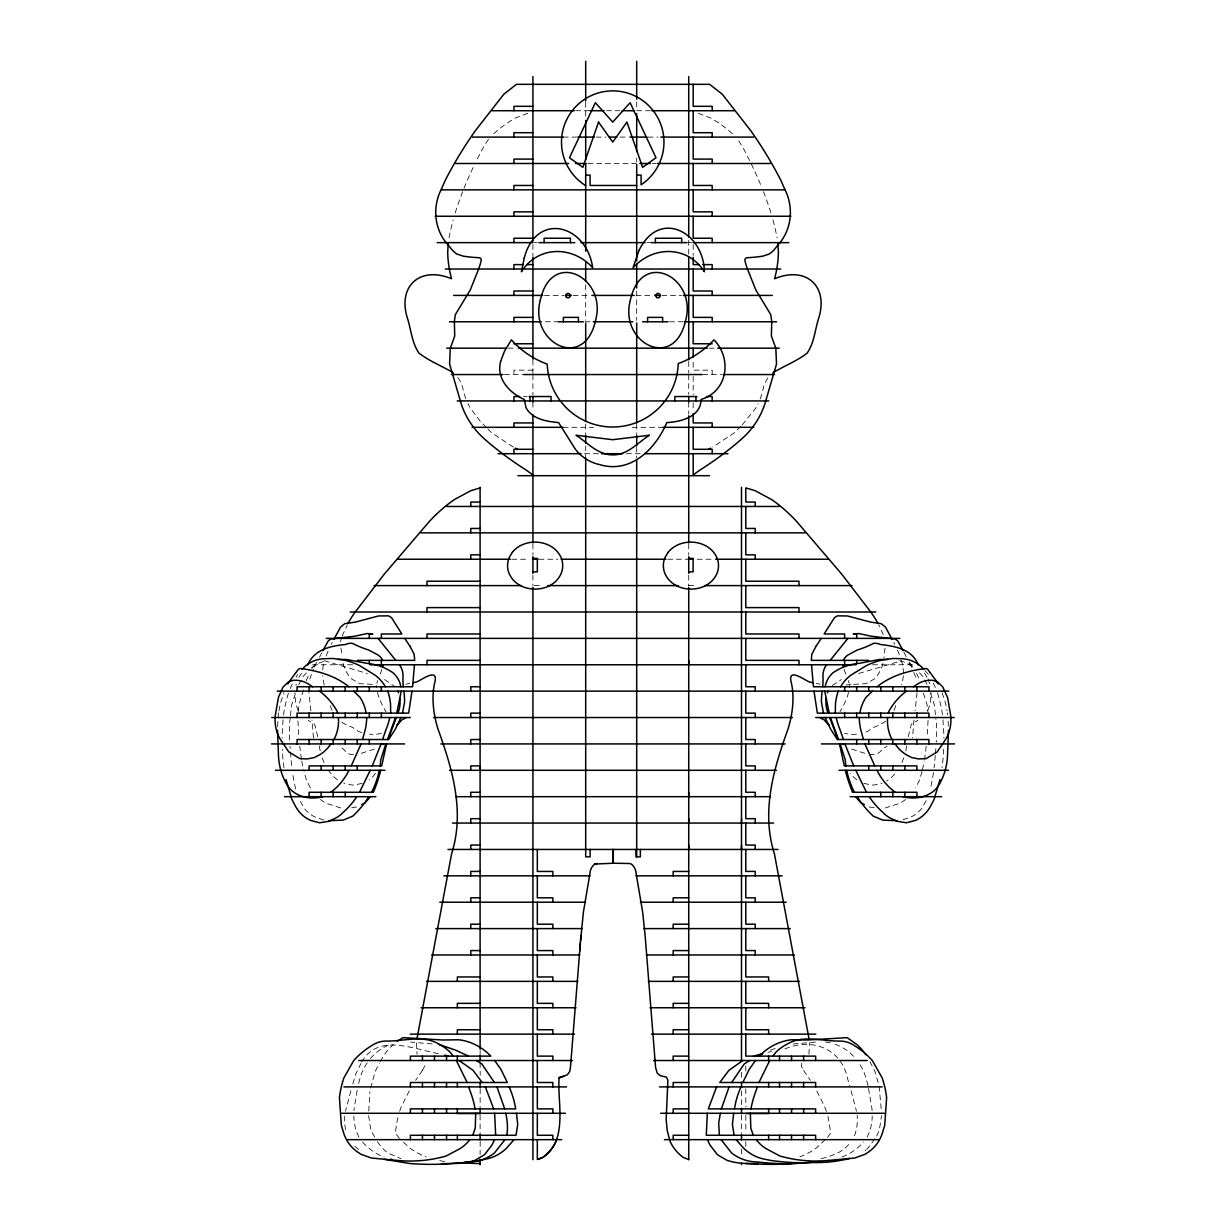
<?xml version="1.0" encoding="UTF-8"?>
<svg xmlns="http://www.w3.org/2000/svg" width="1226" height="1226" viewBox="0 0 1226 1226"><rect width="100%" height="100%" fill="white"/><g stroke="black" fill="none" stroke-linecap="round" stroke-linejoin="round"><path stroke-width="0.75" stroke-dasharray="5 3.75" d="M368.628 1115.629L370.773 1129.882L376.428 1140.272M368.75 1110.986L369.884 1091.661M277.658 726.62L277.888 721.103A76.303 67.89 90 0 1 277.995 719.049M928.067 720.459L927.224 734.619M917.048 692.767L915.102 710.819M283.053 719.815L282.133 734.328A182.368 162.261 90 0 0 282.072 738.052M935.269 755.415L934.825 760.61A182.03 161.955 90 0 1 934.074 767.783M935.407 753.683L935.852 748.473A156.1 138.875 90 0 0 936.036 746.358M322.744 669.779L323.082 666.116A97.544 86.785 -90 0 1 324.216 661.994M416.457 1042.805L417.055 1054.268M290.24 717.547L289.642 722.972A156.054 138.844 90 0 0 289.673 742.113M290.455 715.739L291.681 704.889L295.558 692.935M926.212 746.266L924.603 759.308M913.968 720.06L912.527 737.914M298.102 711.77L298.914 704.889L303.558 689.594M885.08 648.033L884.222 653.642A37.929 37.929 0 0 1 883.961 658.163M906.704 745.898L906.075 749.592A67.139 59.737 90 0 1 905.692 751.262M908.267 736.673L911.332 724.168A86.785 77.207 -90 0 0 917.952 720.306M357.149 1090.358L354.13 1108.565A59.691 53.101 90 0 0 353.962 1110.695M922.442 769.821L924.235 761.055M370.65 1088.044L375.156 1071.555L379.355 1063.08M848.469 692.429L847.886 694.989A75.583 67.246 -90 0 1 839.963 711.739M808.945 1054.268L809.543 1042.805M350.912 1090.757L345.993 1109.223A39.293 34.956 90 0 0 345.533 1111.231M921.967 771.522L919.561 780.073L915.638 787.843M340.476 641.811L341.702 637.535M352.873 1083.876L355.448 1074.712L360.904 1063.555M801.589 1063.371L801.513 1066.559L803.643 1070.344M309.718 679.081L313.335 669.151M927.73 710.605L930.12 704.153L930.902 697.058A27.217 24.213 -90 0 0 931.116 692.767M854.43 1135.751L855.212 1133.636A39.293 34.956 -90 0 0 857.081 1115.308M926.12 800.67L921.737 808.409A32.152 28.612 90 0 1 909.324 817.665L900.313 820.562M306.194 680.752L309.366 673.335M876.682 1136.073L879.364 1129.882L881.525 1115.629M342.115 636.095L345.119 629.597A89.207 89.207 0 0 1 347.356 624.816M319.496 657.243L322.04 652.324M298.7 684.782L301.289 679.894M316.737 662.377L313.948 667.48M296.033 677.273L297.627 674.392M867.165 1137.146L870.429 1129.575L871.885 1121.422A59.752 53.162 -90 0 0 872.207 1116.074M380.213 1061.639L383.631 1055.831A54.787 48.749 90 0 1 393.331 1044.521M422.342 1070.375L421.269 1072.214A155.135 155.135 0 0 0 415.629 1080.305M422.357 1070.344L424.487 1066.559L424.411 1063.371M312.124 668.017L316.875 662.301M298.807 677.503L301.627 673.12M874.705 1138.877L870.751 1144.486A40.412 35.952 90 0 1 866.675 1149.222M361.67 1061.977C379.125 1032.016 414.986 1050.084 441.145 1054.145M303.006 676.645L306.485 672.752M827.581 1137.345L830.738 1133.008L828.899 1121.483A60.672 60.672 0 0 0 827.887 1116.426M740.872 426.296L734.497 432.732L712.812 447.061M742.144 425.008L755.768 408.089A66.51 66.51 0 0 0 758.112 403.645M825.175 1139.705L815.918 1148.379A74.648 74.648 0 0 1 799.858 1156.854M832.301 685.533L841.404 679.541M905.616 799.505L900.068 803.245L885.295 807.934M311.358 667.971L319.787 662.684L326.254 660.722M527.747 113.298L515.977 117.757A110.738 110.738 0 0 0 493.342 134.14M770.449 1050.146L777.223 1047.847M361.272 753.316L372.52 749.653A46.511 41.393 -90 0 0 377.286 747.707M858.721 673.503L901.769 660.707M362.191 783.337L358.36 784.15A18.666 16.612 -90 0 1 348.659 784.318A32.228 28.673 -90 0 1 343.786 783.077M768.104 1052.276L771.721 1051.525M784.824 1048.996C811.275 1037.518 840.913 1047.939 847.319 1077.669C848.131 1080.504 848.898 1083.355 849.756 1086.175M351.693 807.719L356.843 806.969M815.489 1042.1L790.448 1044.2M846.047 684.966L851.105 684.522M853.679 684.384L866.307 683.648L874.95 678.576A37.929 37.929 0 0 0 883.164 662.622M869.341 754.71L875.762 754.526A18.252 16.244 -90 0 0 882.076 749.653A15.402 13.701 -90 0 1 886.965 746.481M575.622 110.723L590.089 110.723M606.487 110.723L619.62 110.723M650.485 110.723L636.784 110.723L636.692 101.007M563.27 137.097L576.802 137.097M596.204 137.097L606.027 137.097M620.08 137.097L628.8 137.097M648.14 137.097L658.025 137.097M587.928 163.487L635.957 163.487M652.339 163.487L656.063 163.487M534.337 242.641L537.279 242.641M646.945 242.641L650.592 242.641M688.721 242.641L691.663 242.641M544.467 295.405L564.236 295.405M573.155 295.405L590.043 295.405M635.957 295.405L652.845 295.405M661.764 295.405L681.533 295.405M545.309 321.779L557.386 321.779M585.047 321.779L589.982 321.779M669.457 321.779L684.706 321.779M508.131 348.169L516.989 348.169M709.011 348.169L716.199 348.169M532.927 370.16L513.924 370.16L513.924 374.543M504.407 374.543L523.425 374.543M702.682 374.543L721.593 374.543M523.425 396.534L527.226 396.534M563.056 427.322L593.859 427.322M632.141 427.322L662.929 427.322M584.603 453.697L599.606 453.697M626.394 453.697L641.397 453.697M511.794 559.24L528.804 559.24M538.965 559.24L557.861 559.24M667.68 559.24L687.035 559.24M697.196 559.24L714.206 559.24M534.337 585.614L541.356 585.614M688.721 585.614L696.046 585.614M312.569 664.768L352.674 664.768M872.56 664.768L913.431 664.768M353.44 754.618L350.238 754.526A18.252 16.244 -90 0 1 343.924 749.653A15.402 13.701 -90 0 0 339.035 746.481M372.321 684.384L359.693 683.648L351.05 678.576A37.929 37.929 0 0 1 342.836 662.622M432.15 1043.939L410.572 1042.1M869.157 806.969L874.307 807.719M324.231 660.707L367.279 673.503M863.809 783.337L867.64 784.15A18.666 16.612 -90 0 0 877.341 784.318A32.228 28.673 -90 0 0 882.214 783.077M340.705 807.934L325.932 803.245L320.384 799.505M899.746 660.722L906.213 662.684L914.642 667.971M323.879 819.979L316.676 817.665A32.152 28.612 -90 0 1 304.263 808.409L299.88 800.67M864.728 753.316L853.48 749.653A46.511 41.377 90 0 1 848.714 747.707M698.36 113.298L710.13 117.757A110.738 110.738 0 0 1 732.765 134.14M384.596 679.541L395.155 686.759M513.296 447.061L491.611 432.732L487.779 428.87M909.125 662.301L913.876 668.017M403.477 1142.172L410.082 1148.379A74.648 74.648 0 0 0 426.142 1156.854M486.507 427.583L480.132 421.131L470.34 408.089A66.51 66.51 0 0 1 467.995 403.645M399.507 1138.464L395.262 1133.008L397.101 1121.483A60.672 60.672 0 0 1 398.113 1116.426M924.956 670.622L928.373 674.392M919.515 672.752L922.994 676.645M328.062 769.989L331.342 774.066A32.228 28.673 -90 0 0 339.204 780.901M377.424 1141.682L379.401 1144.486A40.412 35.968 -90 0 0 388.182 1153.13L400.534 1158.463A81.79 72.778 90 0 0 401.101 1158.616M924.373 673.12L927.193 677.503M803.658 1070.375L804.731 1072.214A155.135 155.135 0 0 1 810.371 1080.305M869.939 1061.639L874.981 1071.555L878.72 1084.428M358.881 1137.146L355.617 1129.575L354.161 1121.422A59.691 53.101 90 0 1 353.854 1116.074M912.052 667.496L909.263 662.377M924.71 679.894L927.3 684.782M903.96 652.324L906.504 657.243M310.362 787.843L306.439 780.073L304.033 771.522M883.272 634.746L880.881 629.597A89.207 89.207 0 0 0 878.644 624.816M916.634 673.335L919.807 680.752M298.27 710.605L295.88 704.153L295.098 697.058A27.233 24.229 -90 0 1 294.868 692.767M913.86 672.461L916.282 679.081M930.442 692.935L934.319 704.889L935.959 719.356M928.128 678.974L929.783 684.353A27.217 24.213 -90 0 1 930.074 685.38M923.439 693.18L927.086 704.889L927.898 711.77M851.059 1090.757L855.978 1109.223A39.293 34.956 -90 0 1 856.438 1111.231M377.531 692.429L378.114 694.989A75.583 67.246 -90 0 0 386.037 711.739M879.103 1086.236L881.402 1110.986M301.765 761.055L303.558 769.821M868.529 1088.443L871.931 1108.565A59.752 53.162 -90 0 1 872.1 1110.695M317.733 736.673L314.668 724.168A86.785 77.223 90 0 1 308.048 720.306M319.296 745.898L319.909 749.592A67.139 59.737 90 0 0 320.308 751.262M313.473 737.914L312.032 720.06M310.898 710.819L308.952 692.767M340.92 648.033L341.778 653.642A37.929 37.929 0 0 0 341.839 655.895M301.397 759.308L299.788 746.266M903.577 673.426L902.918 666.116A97.513 86.755 -90 0 0 901.784 661.994M290.439 751.936L291.175 760.61A180.774 160.836 -90 0 0 291.926 767.783M298.776 734.619L297.933 720.459M942.947 719.815L943.867 734.328A182.429 162.307 -90 0 1 943.928 738.052M948.112 721.103L948.342 726.62M745.806 1066.007L745.806 1071.509M745.806 1088.734L745.806 1107.047M745.806 1115.338L745.806 1131.644M745.806 1141.498L745.806 1147.015M741.5 1072.336L741.5 1080.811M741.5 1090.879L741.5 1107.262M741.5 1115.078L741.5 1133.376M741.5 1148.946L741.5 1155.704M712.183 374.543L712.183 370.16L693.18 370.16L693.18 360.996M693.18 244.464L693.18 255.452M693.18 376.382L693.18 394.711M693.18 402.772L693.18 410.097M688.721 240.357L688.721 254.793M688.721 361.547L688.721 373.087M688.721 374.804L688.721 394.297M688.721 402.189L688.721 414.081M688.721 543.869L688.721 555.117M688.721 575.193L688.721 585.89M636.692 158.123L636.692 162.016M636.692 291.006L636.692 320.323M636.692 424.058L636.692 436.517M636.692 447.199L636.692 457.957M585.691 102.325L585.691 116.516M585.691 284.738L585.691 320.323M585.691 424.058L585.691 436.517M585.691 445.82L585.691 457.007M532.927 244.464L532.927 256.035M532.927 359.831L532.927 374.543M532.927 374.804L532.927 394.711M532.927 402.189L532.927 410.327M532.927 543.838L532.927 555.117M532.927 575.193L532.927 585.89M480.194 1050.621L480.102 1054.314M480.102 1062.482L480.194 1075.171M480.194 1088.734L480.102 1107.262M480.102 1115.078L480.102 1135.276M480.194 1141.498L480.102 1154.524M821.343 1158.631A93.774 83.445 -90 0 0 838.446 1152.578A38.496 34.251 -90 0 0 850.246 1142.632M842.001 1157.053A69.928 62.22 -90 0 0 851.227 1152.501A70.326 62.572 -90 0 0 863.487 1142.08M867.947 1085.684A98.555 87.674 90 0 0 863.993 1072.229A53.913 47.967 -90 0 0 858.828 1062.819M825.313 1042.008A53.913 47.967 -90 0 1 830.186 1042.805M834.952 1044.169A53.913 47.967 -90 0 1 855.641 1058.62M865.924 1149.927A40.412 35.952 90 0 1 865.158 1150.616M760.12 399.017A66.51 66.51 0 0 0 763.032 389.393A26.635 26.635 0 0 1 768.212 377.669M770.893 212.849A237.43 237.43 0 0 0 766.127 198.888L764.855 195.21A386.144 386.144 0 0 0 763.476 191.67M772.947 219.929A237.43 237.43 0 0 1 777.1 237.89M749.607 160.56A386.144 386.144 0 0 0 746.144 153.817A104.624 104.624 0 0 0 737.638 139.32M751.277 163.947A386.144 386.144 0 0 1 760.626 184.651M826.447 1111.461A60.672 60.672 0 0 0 822.309 1101.99L820.071 1097.469A155.135 155.135 0 0 0 816.7 1090.895M820.071 684.185A162.935 162.935 0 0 1 816.301 683.464M903.777 757.821A67.139 59.737 90 0 1 901.953 762.572M894.658 774.066A32.228 28.673 -90 0 1 886.796 780.901M856.775 779.721A28.719 25.547 90 0 1 854.675 778.004A17.379 15.463 -90 0 1 850.583 773.238M848.315 680.583A17.716 15.769 -90 0 1 849.143 683.25M845.741 674.116A132.316 117.727 -90 0 1 844.193 669.473M893.754 642.455A97.513 86.755 -90 0 1 894.735 644.309M897.432 650.025A97.513 86.755 -90 0 1 899.777 655.925M903.347 675.771A72.748 64.733 -90 0 1 901.784 684.997M895.654 705.594A30.665 27.294 90 0 1 893.892 710.482M885.601 721.164A61.469 54.695 -90 0 1 877.801 725.792A29.056 25.853 -90 0 0 868.146 731.079A43.998 39.14 -90 0 1 864.361 732.581M856.484 734.236A43.998 39.14 -90 0 1 844.53 733.286M361.639 732.581A43.998 39.14 90 0 1 357.854 731.079A29.056 25.853 -90 0 0 348.199 725.792A61.484 54.695 -90 0 1 340.399 721.164M381.47 733.286A43.998 39.14 90 0 1 369.516 734.236M332.108 710.482A30.665 27.294 90 0 1 330.33 705.594M324.231 684.997A77.238 68.717 90 0 1 322.653 675.771M326.223 655.925A97.544 86.785 -90 0 1 328.568 650.025M331.265 644.309A97.544 86.785 -90 0 1 332.246 642.455M381.807 669.473A131.259 116.776 -90 0 1 380.259 674.116M376.857 683.25A17.716 15.754 90 0 1 377.685 680.583M375.417 773.238A17.455 15.524 -90 0 1 371.325 778.004A28.719 25.547 -90 0 1 369.225 779.721M324.047 762.572A67.139 59.737 90 0 1 322.223 757.821M295.926 685.38A27.233 24.229 -90 0 1 296.217 684.353M295.65 789.023A180.774 160.836 -90 0 1 292.554 772.549M290.148 748.473A156.054 138.844 90 0 1 289.964 746.358M283.512 715.019A92.824 82.586 90 0 1 286.47 700.383A61.085 54.358 -90 0 1 288.539 692.889M283.988 767.675A182.368 162.261 90 0 1 282.286 749.193M290.194 688.552A61.085 54.358 -90 0 1 292.845 683.02M278.149 716.995A76.303 67.89 90 0 1 278.624 712.904M278.93 710.865A76.303 67.89 90 0 1 282.44 696.996L282.578 696.644A69.667 61.99 90 0 1 283.926 692.721M409.699 683.464A162.966 162.966 0 0 1 405.929 684.185M409.3 1090.895A155.135 155.135 0 0 0 405.929 1097.469L403.691 1101.99A60.672 60.672 0 0 0 399.553 1111.461M444.701 1161.543A112.669 112.669 0 0 1 438.448 1160.363M488.469 139.32A104.593 104.593 0 0 0 479.964 153.817A386.175 386.175 0 0 0 476.5 160.56M462.631 191.67A386.175 386.175 0 0 0 461.252 195.21L459.98 198.888A237.476 237.476 0 0 0 454.172 216.389M464.041 188.16A386.175 386.175 0 0 1 473.19 167.364M449.007 237.89A237.476 237.476 0 0 1 453.176 219.929M457.896 377.669A26.635 26.635 0 0 1 463.076 389.393A66.51 66.51 0 0 0 465.987 399.017M367.218 1062.819A53.913 47.967 -90 0 0 362.053 1072.229A98.632 87.751 90 0 0 358.115 1085.684M370.421 1058.62A53.913 47.967 -90 0 1 391.094 1044.169M362.574 1142.08A70.326 62.572 90 0 0 374.819 1152.501A69.928 62.22 90 0 0 384.06 1157.053M345.671 1129.682A39.293 34.956 90 0 1 344.889 1115.308M358.651 1149.544A38.496 34.251 90 0 1 354.299 1145.651M942.074 692.721A69.667 61.99 -90 0 1 943.422 696.644L943.56 696.996A76.303 67.89 -90 0 1 947.07 710.865M947.376 712.904A76.303 67.89 -90 0 1 947.637 714.942M933.155 683.02A61.085 54.342 90 0 1 935.806 688.552M937.461 692.889A61.085 54.342 90 0 1 939.53 700.383A92.854 82.617 -90 0 1 942.487 715.019M943.713 749.193A182.429 162.307 -90 0 1 942.012 767.675M936.357 722.972A156.1 138.875 90 0 1 936.327 742.113M933.446 772.549A182.03 161.955 90 0 1 930.35 789.023"/><path stroke-width="1.5" d="M309.105 796.685L309.105 792.287L373.378 792.287A140.653 125.129 -90 0 0 380.719 770.296M309.105 743.921L309.105 739.523M309.105 717.532L309.105 713.134M321.135 796.685L321.151 792.287M321.135 770.296L321.151 765.898M321.135 743.921L321.151 739.523M321.135 717.532L321.151 713.134M345.226 770.296L345.226 765.898M345.226 743.921L345.226 739.523M345.226 717.532L345.226 713.134M410.404 1139.659L410.404 1135.276L516.023 1135.276L517.724 1124.487L516.437 1113.285M446.54 1139.659L446.54 1135.276M470.769 770.296L470.769 765.898L480.194 765.898M480.102 770.296L480.102 765.898M612.785 849.449L612.785 863.211L628.647 863.487A8.383 8.383 0 0 1 631.329 864.054A12.72 12.72 0 0 1 636.141 873.678L642.639 911.975L645.121 935.53L655.588 1067.463L657.259 1073.317L660.492 1075.738L666.454 1077.148L667.894 1080.259L666.162 1119.491L667.205 1130.387L669.902 1141.008A41.393 41.393 0 0 0 683.127 1157.359L688.721 1159.535M673.181 1060.521L673.181 1056.122L688.721 1056.122M673.181 1007.757L673.181 1003.358L688.721 1003.358M688.721 849.449L688.721 845.051M688.721 823.06L688.721 818.662M688.721 796.685L688.721 792.287M688.721 664.768L688.721 660.37M741.5 849.449L741.5 845.051M741.5 823.06L741.5 818.662M799 638.378L799 633.98L745.806 633.98L745.806 612.004M803.612 1060.521L803.612 1056.122M856.683 743.921L856.683 739.523M880.774 743.921L880.774 739.523M892.819 770.296L892.819 765.898M892.819 743.921L892.819 739.523M892.819 717.532L892.819 713.134M904.849 770.296L904.865 765.898M904.849 743.921L904.865 739.523M916.895 770.296L916.895 765.898L844.3 765.898L839.473 743.921M916.895 743.921L916.895 739.523M928.94 743.921L928.94 739.523L837.343 739.523L830.6 729.056L825.113 717.532M495.672 1135.276L494.63 1113.285M277.49 730.282L278.563 757.193A57.607 51.247 -90 0 0 288.156 786.709C295.956 797.161 310.929 799.996 322.944 796.685M414.465 664.768L412.58 686.759L297.06 686.759L297.06 691.142M448.241 243.3L447.689 252.173A109.421 109.421 0 0 0 451.536 278.746C419.629 265.414 396.994 286.746 407.66 318.913C411.216 330.438 411.951 343.081 419.062 353.226C427.859 360 438.142 364.428 447.842 369.716A26.635 26.635 0 0 1 453.359 373.072M613.276 849.449L613.276 863.211L594.733 864.054A12.72 12.72 0 0 0 589.921 873.678L583.423 911.975L580.572 940.664M580.128 945.966L570.458 1067.463L569.722 1071.478L567.347 1074.758L558.811 1078.19M580.143 945.813L580.45 942.38M580.342 943.208L580.94 935.53M580.312 944.097L579.76 950.947M401.254 691.142L396.764 713.134M380.137 765.898L380.796 759.645L385.822 743.921M733.7 1113.285L732.412 1124.487L734.129 1135.276M750.358 1113.285L750.802 1128.165L753.3 1135.276M411.997 691.158L408.656 713.134L297.06 713.134L297.06 717.532M390.696 713.134L390.527 703.801A50.297 44.749 90 0 0 387.753 691.142M416.901 1039.25L451.582 853.863C465.098 811.443 452.302 768.579 437.82 728.596C433.56 714.268 431.491 698.943 434.356 684.139C439.199 667.68 425.238 677.442 417.177 681.779A162.966 162.966 0 0 1 413.438 682.667M707.325 1113.285L706.283 1135.276L815.642 1135.276L815.642 1139.659M734.405 1108.886L735.861 1101.714A90.157 80.211 -90 0 1 740.948 1086.895M506.645 1135.276L507.303 1131.751A53.653 47.737 -90 0 0 506.077 1114.802L505.74 1113.285M379.263 770.296L378.16 775.292A82.035 72.978 -90 0 1 371.539 792.287M720.321 1113.285L718.681 1123.215L719.417 1135.276M888.375 713.134L888.804 711.402A66.633 59.292 -90 0 1 906.106 691.387L906.443 691.142M386.527 743.921L381.7 765.898L309.105 765.898L309.105 770.296M537.325 1139.659L537.325 1159.535L542.934 1157.359A36.581 36.581 0 0 0 556.144 1141.008C563.439 1120.641 557.815 1098.327 559.041 1077.807M939.99 779.521L934.028 799.551L930.457 806.371A33.976 30.221 -90 0 1 915.086 820.5L906.412 822.769L897.601 821.374L892.237 819.045A32.857 29.24 -90 0 1 882.352 811.888A83.245 74.066 90 0 1 869.188 796.685M362.544 739.523L364.229 733.424A50.864 45.255 -90 0 0 366.712 717.532M721.363 1108.886L729.072 1086.895M402.526 713.134L404.626 701.778A103.919 92.456 90 0 0 403.921 691.142M395.554 717.532L387.493 739.523M381.056 743.921L372.275 765.898M757.392 1086.895L755.293 1092.887A80.058 71.231 90 0 0 750.986 1108.886M382.543 739.523L385.884 729.914A66.296 58.986 90 0 0 389.791 717.532M388.06 739.523L396.335 717.532M361.072 743.921L351.249 765.898M758.925 1082.497L769.713 1060.521M441.483 188.927L445.421 179.977A409.637 409.637 0 0 1 475.443 130.6L503.763 94.279L516.452 84.333L709.655 84.333L722.344 94.279L750.664 130.6A409.637 409.637 0 0 1 780.686 179.977L784.625 188.927M441.452 189.003C431.797 207.608 434.372 230.963 449.206 246.165A29.531 29.531 0 0 0 456.792 254.012L463.428 256.173A142.676 142.676 0 0 0 479.259 257.721A2.406 2.406 0 0 1 481.144 260.755A71.583 71.583 0 0 1 478.6 269.138L470.278 289.964L455.352 314.638L454.356 321.473L454.723 336.001L450.724 347.05A11.632 11.632 0 0 0 450.218 349.073L449.605 364.015L461.267 404.044A80.165 80.165 0 0 0 484.439 438.939L490.523 444.226A360.398 360.398 0 0 0 526.123 470.064L532.927 474.937M370.237 770.296L359.509 792.287M400.887 717.532L395.4 729.056L388.657 739.523L297.06 739.523L297.06 743.921M494.599 1139.659L491.841 1145.253L484.485 1154.723L474.952 1160.332A78.878 70.188 -90 0 1 456.93 1163.413L446.111 1163.918A337.579 300.339 -90 0 1 410.097 1163.535L386.527 1159.704A93.774 83.429 90 0 1 384.55 1159.398M742.833 1082.497L749.132 1069.516L755.446 1060.521M472.761 1135.276L475.244 1128.165L475.703 1113.285M333.978 739.523L334.897 737.73A37.071 32.979 -90 0 0 338.422 717.532M322.898 650.684L328.185 641.014L330.805 638.991L354.774 636.233L367.11 633.535L372.735 633.98L369.317 633.98L369.317 638.378M333.993 639.16L340.506 627.16L344.782 623.666L355.188 622.134L378.589 615.958L388.611 615.85L391.584 617.735L401.867 633.98L381.363 633.98L381.363 638.378M349.027 770.296L348.751 770.786A62.22 55.354 90 0 1 333.104 790.479L330.775 792.287M716.612 1086.895L708.306 1108.886L815.642 1108.886L815.642 1113.285M368.827 796.685L368.106 797.896A101.007 89.866 90 0 1 352.736 816.133L343.234 820.102L329.135 820.715M504.959 1139.659L494.385 1153.038A50.664 45.071 90 0 1 469.144 1161.926A343.862 305.948 -90 0 1 463.014 1162.554M514.031 1139.659L506.415 1148.302A48.963 43.554 -90 0 1 485.144 1159.275L479.274 1160.455A292.646 260.372 90 0 1 472.209 1161.344M731.661 1082.497L744.259 1063.907L749.699 1060.521M821.267 638.378L816.148 646.041M816.118 646.071L811.827 654.27L811.321 660.37L868.728 660.37M307.772 664.906C314.193 649.382 330.514 645.949 345.686 644.478A14.206 12.643 -90 0 1 352.582 643.42A117.926 104.915 -90 0 0 368.674 650.01L377.194 654.531A13.486 11.999 90 0 1 382.696 660.37M296.002 672.476L297.366 670.591A4.122 3.663 -90 0 1 300.814 668.522C318.101 670.883 335.005 675.587 348.935 686.759M295.849 672.691L289.198 681.625A69.667 61.99 90 0 0 287.88 684.001M847.902 638.378L830.217 660.37M772.84 1056.122L776.119 1051.969A53.837 47.906 90 0 1 787.414 1043.97C803.045 1034.667 821.818 1041.257 838.875 1041.058A32.029 28.489 -90 0 1 854.108 1045.41L855.549 1046.391A83.659 74.434 90 0 1 872.406 1060.659L882.138 1077.823A87.751 78.066 -90 0 1 886.628 1097.515L884.728 1125.33L881.938 1134.448A37.163 33.056 90 0 1 867.18 1152.854A21.44 19.064 -90 0 1 865.004 1154.31L854.66 1158.034L828.454 1160.44M370.467 796.685L364.95 802.953L361.716 804.562M302.178 669.381L304.446 666.867A37.378 33.255 -90 0 1 323.388 658.776L332.859 658.454L343.357 659.894A93.161 82.893 -90 0 1 359.555 665.565L374.911 675.036A39.722 35.355 90 0 1 385.408 686.759M872.345 691.142L865.954 697.41A37.868 33.7 -90 0 0 859.87 713.134M397.255 1041.288L402.971 1037.64L442.647 1040L458.631 1039.771A62.342 55.461 90 0 1 490.829 1056.122L410.404 1056.122L410.404 1060.521M913.339 686.759L917.109 684.323A30.129 26.803 -90 0 1 933.231 680.399L937.783 682.085L942.334 686.483A21.317 18.972 -90 0 1 942.794 687.05L947.591 697.487L950.319 713.21A34.726 30.911 -90 0 1 945.89 739.002L937.2 751.936L926.044 758.649L918.764 758.94L911.638 757.561L906.045 754.603A37.991 33.807 -90 0 1 895.164 743.921M877.065 686.759C890.995 675.587 907.899 670.883 925.186 668.522A4.122 3.663 -90 0 1 928.634 670.591L929.982 672.461M742.833 1060.521L728.949 1070.313L719.769 1082.497L815.642 1082.497L815.642 1086.895M710.682 448.195L708.551 449.298M757.591 1056.122L762.419 1053.885M538.475 1159.122L542.934 1157.359A41.393 41.393 0 0 0 556.144 1141.008M559.608 1077.148L563.577 1076.259M480.194 487.887L470.907 490.676L454.172 499.672A156.376 156.376 0 0 0 429.56 521.234L384.244 574.182L355.709 611.376A89.207 89.207 0 0 0 348.169 623.252M753.5 1056.122L762.633 1053.64M796.869 1162.769L791.873 1163.535A337.564 300.339 -90 0 1 755.86 1163.918L745.04 1163.413A78.893 70.188 90 0 1 727.018 1160.332L717.471 1154.723L710.115 1145.253L707.356 1139.659M820.133 1161.558L793.835 1163.673A343.878 305.948 90 0 1 756.902 1161.926A50.664 45.071 -90 0 1 731.661 1153.038L721.087 1139.659M896.865 820.715L882.766 820.102L873.264 816.133A101.007 89.866 90 0 1 857.893 797.896L857.173 796.685M828.301 1160.455L828.378 1160.44A164.851 146.66 -90 0 1 812.041 1160.991L807.98 1160.807A164.851 146.66 90 0 1 779.859 1155.995L766.296 1148.762A39.63 35.263 -90 0 1 756.258 1139.659M757.975 1163.612L745.806 1163.566M480.194 1163.566L456.838 1162.83M532.927 106.325L513.924 106.325L513.924 110.723M491.81 110.723L574.289 110.723M590.089 110.723L604.004 110.723M622.103 110.723L634.486 110.723M651.818 110.723L734.205 110.723M532.927 132.699L513.924 132.699L513.924 137.097M472.5 137.097L563.27 137.097M577.967 137.097L594.319 137.097M609.307 137.097L616.801 137.097M629.903 137.097L646.96 137.097M660.783 137.097L753.607 137.097M532.927 159.089L513.924 159.089L513.924 163.487M455.459 163.487L568.603 163.487M575.515 163.487L586.227 163.487M639.773 163.487L650.485 163.487M657.397 163.487L770.541 163.487M585.691 175.103L590.089 175.103L590.089 185.463L636.692 185.463M636.692 175.103L641.091 175.103L641.091 184.774A51.231 51.231 0 0 0 651.006 108.041A51.231 51.231 0 0 0 573.63 109.007A51.231 51.231 0 0 0 585.446 185.463L585.691 185.463M532.927 185.463L513.924 185.463L513.924 189.861M441.621 189.861L784.379 189.861M532.927 211.853L513.924 211.853L513.924 216.251M435.092 216.251L790.908 216.251M532.927 238.242L513.924 238.242L513.924 242.641M437.192 242.641L532.927 242.641M538.919 242.641L574.779 242.641M580.879 242.641L645.121 242.641M651.221 242.641L687.081 242.641M693.119 242.641L788.808 242.641M523.425 264.617L513.924 264.617L513.924 269.015M527.226 264.617L532.927 264.617M698.881 264.617L693.18 264.617L693.18 257.291M702.682 264.617L712.183 264.617L712.183 269.015M445.299 269.015L780.701 269.015M532.927 291.006L513.924 291.006L513.924 295.405M453.635 295.405L542.658 295.405M566.014 295.405L571.362 295.405M591.867 295.405L634.133 295.405M654.638 295.405L659.986 295.405M683.342 295.405L772.365 295.405M532.927 317.381L513.924 317.381L513.924 321.779M449.452 321.779L541.294 321.779M558.06 321.779L583.407 321.779M593.246 321.779L632.754 321.779M642.593 321.779L667.94 321.779M684.706 321.779L776.548 321.779M513.924 343.77L532.927 343.77M712.183 343.77L693.18 343.77L693.18 321.779M446.693 348.169L506.507 348.169M518.813 348.169L707.187 348.169M717.746 348.169L779.307 348.169M451.398 374.543L502.905 374.543M523.808 374.543L702.192 374.543M723.095 374.543L774.602 374.543M519.625 396.534L513.924 396.534L513.924 400.933M529.126 396.534L551.072 396.534L551.072 400.933M696.981 396.534L674.852 396.534L674.852 400.933M706.482 396.534L712.183 396.534L712.183 400.933M457.237 400.933L768.763 400.933M532.927 422.924L513.924 422.924L513.924 427.322M472.102 427.322L563.056 427.322M662.929 427.322L753.898 427.322M532.927 449.298L513.924 449.298L513.924 453.697M498.047 453.697L581.001 453.697M601.506 453.697L622.578 453.697M644.723 453.697L727.953 453.697M517.893 475.688L709.578 475.688M480.194 502.062L470.769 502.062L470.769 506.461M446.923 506.461L779.077 506.461M480.194 528.452L470.769 528.452L470.769 532.85M420.932 532.85L805.068 532.85M480.194 554.842L470.769 554.842L470.769 559.24M532.927 558.382L537.325 558.382L537.325 571.868L532.927 571.868M688.721 558.382L693.119 558.382L693.119 571.868L688.721 571.868M397.347 559.24L510.322 559.24M532.513 559.24L538.076 559.24M561.186 559.24L665.887 559.24M687.924 559.24L693.487 559.24M715.678 559.24L828.653 559.24M480.194 581.216L427 581.216L427 585.614M374.053 585.614L521.203 585.614M547.608 585.614L678.392 585.614M704.797 585.614L851.947 585.614M480.194 607.606L427 607.606L427 612.004M350.161 612.004L875.839 612.004M480.194 633.98L427 633.98L427 638.378M326.254 638.378L899.746 638.378M337.916 659.481L346.36 659.465L367.003 663.373A65.775 58.511 -90 0 1 393.224 672.921L395.308 675.097A22.099 19.662 -90 0 1 400.856 686.759M357.272 660.37L414.679 660.37L414.173 654.27L409.882 646.071M480.194 660.37L427 660.37L427 664.768M369.915 664.768L856.085 664.768M480.194 686.759L470.769 686.759L470.769 691.142M277.183 691.142L948.817 691.142M480.194 713.134L470.769 713.134L470.769 717.532M271.712 717.532L410.327 717.532M433.575 717.532L792.425 717.532M815.673 717.532L954.288 717.532M480.194 739.523L470.769 739.523L470.769 743.921M271.436 743.921L404.626 743.921M440.839 743.921L785.192 743.921M821.374 743.921L954.564 743.921M275.436 770.296L384.964 770.296M449.513 770.296L776.487 770.296M839.028 770.296L948.556 770.296M480.194 792.287L470.769 792.287L470.769 796.685M284.386 796.685L375.876 796.685M455.765 796.685L770.495 796.685M850.124 796.685L941.614 796.685M480.194 818.677L470.769 818.677L470.769 823.06M452.409 823.06L773.591 823.06M480.194 845.051L470.769 845.051L470.769 849.449M447.95 849.449L778.05 849.449M480.194 871.41L470.769 871.41L470.769 875.839M688.721 871.441L673.181 871.441L673.181 875.839M443.873 875.839L590.028 875.839M636.033 875.839L782.188 875.839M480.194 897.815L470.769 897.815L470.769 902.213M688.721 897.815L673.181 897.815L673.181 902.213M439.812 902.213L585.66 902.213M640.386 902.213L786.249 902.213M480.194 924.205L470.769 924.205L470.769 928.603M688.721 924.205L673.181 924.205L673.181 928.603M435.782 928.603L582.243 928.603M643.819 928.603L790.264 928.603M480.194 950.579L470.769 950.579L470.769 954.977M688.721 950.579L673.181 950.579L673.181 954.977M431.659 954.977L579.714 954.977M646.332 954.977L794.402 954.977M480.194 976.969L457.359 976.969L457.359 981.367M688.721 976.969L673.181 976.969L673.181 981.367M426.495 981.367L577.737 981.367M648.324 981.367L799.567 981.367M480.194 1003.358L457.359 1003.358L457.359 1007.757M421.1 1007.757L576.067 1007.757M649.979 1007.757L804.961 1007.757M480.194 1029.733L457.359 1029.733L457.359 1034.131M688.721 1029.733L673.181 1029.733L673.181 1034.131M410.266 1034.131L574.596 1034.131M651.45 1034.131L815.796 1034.131M358.774 1060.521L572.435 1060.521M653.627 1060.521L867.272 1060.521M688.721 1082.497L673.181 1082.497L673.181 1086.895M343.878 1086.895L566.581 1086.895M659.481 1086.895L882.184 1086.895M688.721 1108.886L673.181 1108.886L673.181 1113.285M341.87 1113.285L565.416 1113.285M660.645 1113.285L884.191 1113.285M480.194 1113.514L457.359 1113.514L457.359 1108.886M745.806 1113.514L768.641 1113.514L768.641 1108.886M688.721 1135.276L673.181 1135.276L673.181 1139.659M347.249 1139.659L561.646 1139.659M664.431 1139.659L878.797 1139.659M888.084 659.481L879.64 659.465L858.997 663.373A65.775 58.511 -90 0 0 832.776 672.921L830.692 675.097A22.099 19.662 -90 0 0 825.144 686.759M903.056 796.685C915.071 799.996 930.044 797.161 937.844 786.709A57.607 51.247 -90 0 0 947.437 757.193L948.51 730.282M444.808 1055.126L448.471 1056.122M438.693 1044.383L455.597 1050.146L468.47 1056.122M864.284 804.562L861.05 802.953L855.533 796.685M517.556 449.298L515.426 448.195M459.122 1060.521L473.021 1070.313L482.201 1082.497M476.347 1060.521L481.803 1063.907L494.385 1082.497M312.661 686.759L308.891 684.323A30.129 26.803 90 0 0 292.769 680.399L288.217 682.085L283.681 686.483A19.723 17.547 90 0 0 282.746 687.648L278.409 697.487L275.681 713.21A34.726 30.911 -90 0 0 280.11 739.002L288.8 751.936L299.956 758.649L307.236 758.94L314.362 757.561L319.955 754.603A37.991 33.807 -90 0 0 330.836 743.921M319.557 691.142L319.894 691.387A66.633 59.292 90 0 1 337.196 711.402L337.625 713.134M895.225 792.287L892.896 790.479A62.22 55.354 90 0 1 877.249 770.786L876.973 770.296M353.655 691.142L360.046 697.41A37.868 33.7 -90 0 1 366.13 713.134M923.822 669.381L921.554 666.867A37.378 33.255 -90 0 0 902.612 658.776L893.141 658.454L882.643 659.894A93.161 82.893 90 0 0 866.445 665.565L851.089 675.036A39.722 35.339 90 0 0 840.592 686.759M395.783 660.37L378.098 638.378M453.206 1056.122L449.927 1051.969A53.837 47.891 90 0 0 438.632 1043.97C423.016 1034.667 404.228 1041.257 387.186 1041.058A32.029 28.489 90 0 0 371.953 1045.41L370.513 1046.391A83.659 74.434 90 0 0 353.655 1060.659L343.924 1077.823A87.766 78.081 -90 0 0 339.433 1097.515L341.334 1125.33L344.123 1134.448A37.163 33.056 90 0 0 358.881 1152.854A21.593 19.202 -90 0 0 361.057 1154.31L371.386 1158.034L397.745 1160.455A164.851 146.66 -90 0 0 414.02 1160.991L418.081 1160.807A164.851 146.66 -90 0 0 446.203 1155.995L459.75 1148.762A39.676 35.293 -90 0 0 469.803 1139.659M494.706 1060.521L501.02 1069.516L507.303 1082.497L410.404 1082.497L410.404 1086.895M930.059 672.568L936.802 681.625A69.667 61.99 -90 0 1 938.12 684.001M918.228 664.906C912.037 649.029 895.271 646.271 880.314 644.478A14.206 12.643 90 0 0 873.418 643.42A117.926 104.915 -90 0 1 857.326 650.01L848.806 654.531A13.486 11.999 -90 0 0 843.304 660.37M409.852 646.041L404.733 638.378M736.106 1139.659L743.738 1148.302A48.963 43.554 -90 0 0 764.993 1159.275L770.863 1160.455A292.662 260.372 90 0 0 813.436 1162.539A166.797 148.407 -90 0 0 842.722 1159.98A82.249 73.177 -90 0 0 849.618 1158.463M456.333 1060.521L467.137 1082.497M485.358 1086.895L493.664 1108.886M866.491 792.287L855.763 770.296M892.007 639.16L885.494 627.16L881.218 623.666L870.812 622.134L847.411 615.958L837.389 615.85L834.416 617.735L824.133 633.98L844.637 633.98L844.637 638.378M903.102 650.684L897.815 641.014L895.195 638.991L871.226 636.233L858.89 633.535L853.265 633.98L856.683 633.98L856.683 638.378M892.022 739.523L891.103 737.73A37.071 32.979 -90 0 1 887.578 717.532M874.751 765.898L864.928 743.921M853.725 765.898L844.944 743.921M496.99 1086.895L504.683 1108.886M784.655 189.003C794.31 207.608 791.735 230.963 776.901 246.165A29.531 29.531 0 0 1 769.33 254.012L762.679 256.173A142.676 142.676 0 0 1 746.849 257.721A2.406 2.406 0 0 0 744.964 260.755A71.66 71.66 0 0 0 747.508 269.138L755.829 289.964L770.756 314.638L771.752 321.473L771.384 336.001L775.399 347.05A11.647 11.647 0 0 1 775.889 349.073L776.502 364.015L764.84 404.044A80.165 80.165 0 0 1 741.669 438.939L735.585 444.226A360.352 360.352 0 0 1 699.985 470.064L693.226 474.891L693.18 453.697M838.507 739.523L830.446 717.532M829.665 717.532L837.94 739.523M840.178 743.921L845.204 759.645L845.863 765.898M843.457 739.523L840.117 729.914A66.296 58.986 -90 0 1 836.209 717.532M468.669 1086.895L470.769 1092.887A80.012 71.185 90 0 1 475.06 1108.886M823.474 713.134L821.374 701.778A104.026 92.563 -90 0 1 822.079 691.142M863.456 739.523L861.771 733.424A50.864 45.255 -90 0 1 859.288 717.532M286.01 779.521L291.972 799.551L295.543 806.371A33.96 30.221 -90 0 0 310.914 820.5L319.588 822.769L328.399 821.374L333.763 819.045A32.857 29.24 90 0 0 343.648 811.888A83.245 74.066 90 0 0 356.812 796.685M829.236 713.134L824.746 691.142M846.737 770.296L847.84 775.292A82.019 72.962 90 0 0 854.461 792.287M809.099 1039.25L774.418 853.863C760.902 811.443 773.698 768.579 788.18 728.596C792.44 714.268 794.509 698.943 791.644 684.139C786.801 667.68 800.762 677.442 808.823 681.779A162.935 162.935 0 0 0 812.562 682.667M835.304 713.134L835.473 703.801A50.297 44.749 -90 0 1 838.247 691.142M814.003 691.142L817.344 713.134L928.94 713.134L928.94 717.532M811.535 664.768L813.42 686.759L928.94 686.759L928.94 691.142M777.866 243.3L778.418 252.173A109.421 109.421 0 0 1 774.571 278.746C806.478 265.414 829.113 286.746 818.447 318.913C814.892 330.438 814.156 343.081 807.045 353.226C798.249 360 787.966 364.428 778.265 369.716A26.635 26.635 0 0 0 772.748 373.072M916.895 686.759L916.895 691.142M916.895 713.134L916.895 717.532M916.895 796.685L916.895 792.287L852.622 792.287A140.622 125.113 -90 0 1 845.281 770.296M904.865 686.759L904.865 691.142M904.865 713.134L904.865 717.532M904.865 792.287L904.865 796.685M892.819 686.759L892.819 691.142M892.819 792.287L892.819 796.685M880.774 686.759L880.774 691.142M880.774 713.134L880.774 717.532M880.774 765.898L880.774 770.296M880.774 792.287L880.774 796.685M868.728 686.759L868.728 691.142M868.728 713.134L868.728 717.532M868.728 739.523L868.728 743.921M868.728 765.898L868.728 770.296M856.683 660.37L856.683 663.297M856.683 686.759L856.683 691.142M856.683 713.134L856.683 717.532M844.637 660.37L844.637 664.768M844.637 686.759L844.637 691.142M844.637 713.134L844.637 717.532M815.642 1060.521L815.642 1056.122L745.806 1056.122L745.806 1034.131M803.612 1082.497L803.612 1086.895M803.612 1108.886L803.612 1113.285M803.612 1135.276L803.612 1139.659M799 585.614L799 581.216L745.806 581.216L745.806 559.24M799 612.004L799 607.606L745.806 607.606L745.806 585.614M799 664.768L799 660.37L745.806 660.37L745.806 638.378M791.567 1056.122L791.567 1060.521M791.567 1082.497L791.567 1086.895M791.567 1108.886L791.567 1113.285M791.567 1135.276L791.567 1139.659M779.521 1056.122L779.521 1060.521M779.521 1082.497L779.521 1086.895M779.521 1108.886L779.521 1113.285M779.521 1135.276L779.521 1139.659M768.641 981.367L768.641 976.969L745.806 976.969L745.806 954.977M768.641 1007.757L768.641 1003.358L745.806 1003.358L745.806 981.367M768.641 1034.131L768.641 1029.733L745.806 1029.733L745.806 1007.757M768.641 1056.122L768.641 1060.521M768.641 1082.497L768.641 1086.895M768.641 1135.276L768.641 1139.659M755.231 506.461L755.231 502.062L745.806 502.062L745.806 487.887L755.093 490.676L771.828 499.672A156.361 156.361 0 0 1 796.44 521.234L841.756 574.182L870.291 611.376A89.207 89.207 0 0 1 877.831 623.252M755.231 532.85L755.231 528.452L745.806 528.452L745.806 506.461M755.231 559.24L755.231 554.842L745.806 554.842L745.806 532.85M755.231 691.142L755.231 686.759L745.806 686.759L745.806 664.768M755.231 717.532L755.231 713.134L745.806 713.134L745.806 691.142M755.231 743.921L755.231 739.523L745.806 739.523L745.806 717.532M755.231 770.296L755.231 765.898L745.806 765.898L745.806 743.921M755.231 796.685L755.231 792.287L745.806 792.287L745.806 770.296M755.231 823.06L755.231 818.677L745.806 818.677L745.806 796.685M755.231 849.449L755.231 845.051L745.806 845.051L745.806 823.06M755.231 875.839L755.231 871.41L745.806 871.41L745.806 849.449M755.231 902.213L755.231 897.815L745.806 897.815L745.806 875.839M755.231 928.603L755.231 924.205L745.806 924.205L745.806 902.213M755.231 954.977L755.231 950.579L745.806 950.579L745.806 928.603M741.5 487.304L741.5 1060.797M741.5 1082.359L741.5 1087.477M741.5 1108.304L741.5 1113.698M741.5 1134.724L741.5 1139.812M741.5 1162.953L741.5 1164.7M712.183 110.723L712.183 106.325L693.18 106.325L693.18 84.333M712.183 137.097L712.183 132.699L693.18 132.699L693.18 110.723M712.183 163.487L712.183 159.089L693.18 159.089L693.18 137.097M712.183 189.861L712.183 185.463L693.18 185.463L693.18 163.487M712.183 216.251L712.183 211.853L693.18 211.853L693.18 189.861M712.183 242.641L712.183 238.242L693.18 238.242L693.18 216.251M712.183 295.405L712.183 291.006L693.18 291.006L693.18 269.015M712.183 321.779L712.183 317.381L693.18 317.381L693.18 295.405M712.183 427.322L712.183 422.924L693.18 422.924L693.18 413.76M712.183 453.697L712.183 449.298L693.18 449.298L693.18 427.322M695.954 396.534L695.954 400.933M693.18 348.169L693.18 357.333M688.721 76.564L688.721 237.001M688.721 257.169L688.721 359.831M688.721 396.396L688.721 402.189M688.721 415.844L688.721 542.842M688.721 556.727L688.721 573.37M688.721 587.377L688.721 1159.719M681.687 242.641L681.687 238.242L655.389 238.242L655.389 242.641M662.638 321.779L662.638 317.381L647.589 317.381L647.589 321.779M640.355 849.449L640.355 856.851L635.957 856.851L635.957 849.449M636.692 61.315L636.692 99.183M636.692 113.589L636.692 151.61M636.692 164.223L636.692 260.985M636.692 264.418L636.692 288.079M636.692 322.974L636.692 422.924M636.692 435.628L636.692 445.881M636.692 460.317L636.692 856.821M590.089 849.449L590.089 856.851L585.691 856.851L585.691 457.957M585.691 61.315L585.691 101.053M585.691 120.531L585.691 159.916M585.691 164.223L585.691 251.192M585.691 262.671L585.691 281.566M585.691 322.974L585.691 421.407M585.691 435.628L585.691 443.199M578.411 321.779L578.411 317.381L563.347 317.381L563.347 321.779M570.396 242.641L570.396 238.242L544.114 238.242L544.114 242.641M552.865 875.839L552.865 871.441L537.325 871.441L537.325 849.449M552.865 902.213L552.865 897.815L537.325 897.815L537.325 875.839M552.865 928.603L552.865 924.205L537.325 924.205L537.325 902.213M552.865 954.977L552.865 950.579L537.325 950.579L537.325 928.603M552.865 981.367L552.865 976.969L537.325 976.969L537.325 954.977M552.865 1007.757L552.865 1003.358L537.325 1003.358L537.325 981.367M552.865 1034.131L552.865 1029.733L537.325 1029.733L537.325 1007.757M552.865 1060.521L552.865 1056.122L537.325 1056.122L537.325 1034.131M552.865 1086.895L552.865 1082.497L537.325 1082.497L537.325 1060.521M552.865 1113.285L552.865 1108.886L537.325 1108.886L537.325 1086.895M552.865 1139.659L552.865 1135.276L537.325 1135.276L537.325 1113.285M532.927 76.564L532.927 241.17M532.927 257.169L532.927 359.157M532.927 396.396L532.927 402.189M532.927 414.618L532.927 542.842M532.927 556.727L532.927 573.37M532.927 587.377L532.927 1159.719M529.969 396.534L529.969 400.933M480.102 487.304L480.102 1049.241M480.102 1055.371L480.102 1060.797M480.102 1082.359L480.102 1087.477M480.102 1108.304L480.102 1113.698M480.102 1134.724L480.102 1139.812M480.102 1159.413L480.102 1164.7M457.359 1056.122L457.359 1060.521M457.359 1082.497L457.359 1086.895M457.359 1135.276L457.359 1139.659M446.54 1056.122L446.54 1060.521M446.54 1082.497L446.54 1086.895M446.54 1108.886L446.54 1113.285M434.494 1056.122L434.494 1060.521M434.494 1082.497L434.494 1086.895M434.494 1108.886L434.494 1113.285M434.494 1135.276L434.494 1139.659M422.449 1056.122L422.449 1060.521M422.449 1082.497L422.449 1086.895M422.449 1108.886L422.449 1113.285M422.449 1135.276L422.449 1139.659M410.404 1113.285L410.404 1108.886L515.732 1108.886L514.276 1101.714A90.188 80.242 90 0 0 509.188 1086.895M381.363 660.37L381.363 664.768M381.363 686.759L381.363 691.142M381.363 713.134L381.363 717.532M369.317 660.37L369.317 663.297M369.317 686.759L369.317 691.142M369.317 713.134L369.317 717.532M369.317 739.523L369.317 743.921M357.272 686.759L357.272 691.142M357.272 713.134L357.272 717.532M357.272 739.523L357.272 743.921M357.272 765.898L357.272 770.296M345.226 686.759L345.226 691.142M345.226 792.287L345.226 796.685M333.181 686.759L333.181 691.142M333.181 713.134L333.181 717.532M333.181 739.523L333.181 743.921M333.181 765.898L333.181 770.296M333.181 792.287L333.181 796.685M321.151 686.759L321.151 691.142M309.105 686.759L309.105 691.142M865.817 1054.774A54.802 48.764 90 0 0 856.821 1044.521L847.166 1037.64L807.49 1040L791.506 1039.771A62.342 55.461 90 0 0 759.323 1056.122M468.669 1161.712A292.646 260.372 90 0 1 465.129 1162.018M828.056 713.134A26.313 23.417 -90 0 1 826.171 698.376M827.427 692.889A26.313 23.417 -90 0 1 828.086 691.142M849.587 686.039A17.716 15.769 -90 0 1 849.633 686.759M843.473 667.128A132.316 117.727 -90 0 1 842.798 664.768M843.319 744.534A46.511 41.377 90 0 1 842.477 743.921M822.738 686.759A74.832 66.572 90 0 0 823.014 677.38A16.398 14.589 90 0 1 826.646 664.768M828.975 724.918A43.998 39.14 -90 0 1 824.102 719.785L823.412 719.386A14.283 12.72 90 0 1 819.995 717.532M406.005 717.532A14.298 12.72 90 0 1 402.588 719.386L401.898 719.785A43.998 39.14 90 0 1 397.025 724.918M399.354 664.768A16.398 14.589 -90 0 1 402.986 677.38A74.832 66.572 -90 0 0 403.262 686.759M383.523 743.921A46.511 41.393 -90 0 1 382.681 744.534M383.202 664.768A131.259 116.776 -90 0 1 382.527 667.128M376.367 686.759A17.716 15.754 90 0 1 376.413 686.039M397.914 691.142A26.313 23.417 -90 0 1 398.573 692.889M399.829 698.376A26.313 23.417 -90 0 1 397.944 713.134M594.733 864.054A8.276 8.276 0 0 1 597.185 863.502M392.167 1159.52A69.928 62.22 90 0 1 390.527 1159.122M459.934 1162.83A343.862 305.948 -90 0 1 441.467 1163.704M500.591 361.593C496.07 378.635 509.648 393.163 524.314 399.461L526.031 407.737C532.39 419.307 546.643 421.453 558.581 422.572L575.331 449.16A41.546 41.546 0 0 0 599.606 464.593C630.854 474.064 655.512 448.885 666.837 422.572C680.859 421.867 700.92 416.84 701.088 399.461C727.646 391.385 732.336 358.651 713.976 339.863A91.628 91.628 0 0 1 678.223 363.586A65.56 65.56 0 0 1 612.954 427.016A65.56 65.56 0 0 1 547.194 364.107A88.487 88.487 0 0 1 511.426 339.863L504.499 351.172L500.591 361.593M540.314 300.201C528.712 342.744 584.45 371.984 595.652 320.078C607.238 277.536 551.516 248.296 540.314 300.201M630.348 300.201C618.762 342.744 674.484 371.984 685.686 320.078C697.288 277.536 641.55 248.296 630.348 300.201M524.222 258.088L521.418 271.728C538.26 245.369 572.527 245.614 592.679 267.666C586.457 224.327 536.252 211.255 524.222 258.088M638.976 250.411L633.122 267.666C653.274 245.614 687.541 245.369 704.368 271.728C703.939 232.817 659.925 207.853 638.976 250.411M598.533 122.094L582.84 167.349L569.477 157.756L595.361 102.693L612.739 122.094L630.118 102.693L656.002 157.756L642.623 167.349L626.93 122.094L612.739 142.109L598.533 122.094M512.422 552.19L509.342 557.248A23.784 22.022 0 0 0 509.342 574.013C518.613 594.135 551.639 594.135 560.926 574.013A23.784 22.022 0 0 0 560.926 557.248C552.42 539.164 524.759 537.049 512.422 552.19M668.231 552.19L665.136 557.248A23.784 22.022 0 0 0 665.136 574.013C674.423 594.135 707.433 594.135 716.72 574.013A23.784 22.022 0 0 0 716.72 557.248C708.23 539.164 680.553 537.049 668.231 552.19M649.382 435.245C637.781 442.617 627.589 455.183 612.709 454.892C597.813 454.861 587.622 442.785 576.021 435.245L612.709 439.705L649.382 435.245M656.921 297.535A2.191 2.191 0 0 0 660.216 295.635A2.191 2.191 0 0 0 656.921 293.734A2.191 2.191 0 0 0 656.921 297.535M566.427 297.182A2.191 2.191 0 0 0 570.105 296.202A2.191 2.191 0 0 0 567.408 293.504A2.191 2.191 0 0 0 566.427 297.182"/></g></svg>
